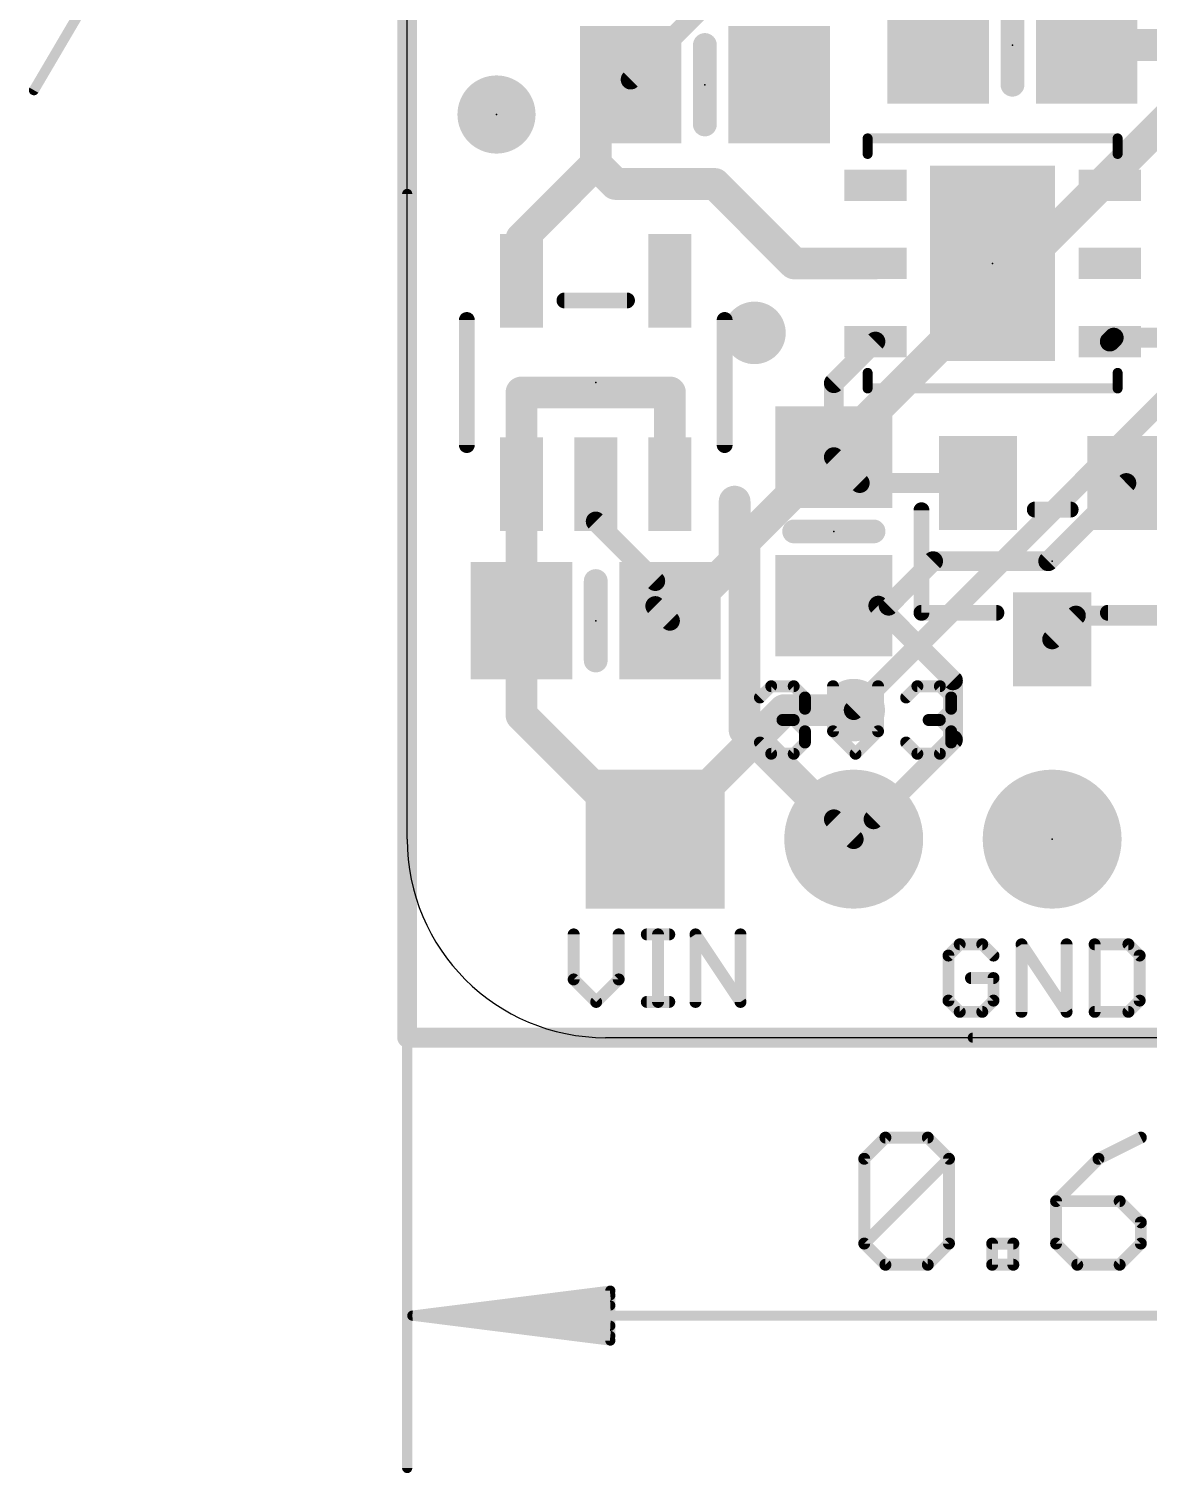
# Model space of a CAD drawing. Extents: x -4.8 to 21.8, y -5.6 to 26.6.
# Drawn here: x -4.84 to 9.48, y -5.57 to 12.91 of the extents above; entities that cross this region are included whole.
import ezdxf

# ---------------------------------------------------------------- set-up
doc = ezdxf.new("R2010")
doc.units = 0
for name, color, linetype in [('1', 12, 'CONTINUOUS'), ('16', 132, 'CONTINUOUS'), ('17', 110, 'CONTINUOUS'), ('18', 110, 'CONTINUOUS'), ('20', 53, 'CONTINUOUS'), ('21', 40, 'CONTINUOUS'), ('23', 40, 'CONTINUOUS'), ('47', 253, 'CONTINUOUS')]:
    doc.layers.add(name, color=color, linetype=linetype)

# ---------------------------------------------------------------- blocks, each defined once
blk = doc.blocks.new('RECT')
blk.add_solid([(-0.5, -0.5), (0.5, -0.5), (-0.5, 0.5), (0.5, 0.5)])
blk = doc.blocks.new('PIE')
at = {"const_width": 0.5}
blk.add_lwpolyline([(0, -0.25, 1), (0, 0.25, 1), (0, -0.25)], format="xyb", dxfattribs=at)
blk = doc.blocks.new('SQUAREP')
blk.add_solid([(-0.5, -0.5), (0.5, -0.5), (-0.5, 0.5), (0.5, 0.5)])
blk = doc.blocks.new('ROUNDP')
at = {"const_width": 0.5}
blk.add_lwpolyline([(0, -0.25, 1), (0, 0.25, 1), (0, -0.25)], format="xyb", dxfattribs=at)
blk = doc.blocks.new('ROUNDV')
at = {"const_width": 0.5}
blk.add_lwpolyline([(0, -0.25, 1), (0, 0.25, 1), (0, -0.25)], format="xyb", dxfattribs=at)

msp = doc.modelspace()

# ---------------------------------------------------------------- linework, layer by layer
at = {"layer": '1'}
for points, const_width in [([(0, 0), (0, 17.78)], 0.254), ([(5.207, 14.605), (2.86, 12.258)], 0.254), ([(8.697, 12.7), (8.697, 13.208)], 0.254), ([(8.697, 12.7), (9.983, 12.7)], 0.4064), ([(2.794, 12.126), (2.86, 12.192)], 0.4064), ([(2.86, 12.258), (2.86, 12.192)], 0.254), ([(2.413, 11.176), (2.413, 12.126)], 0.4064), ([(2.413, 12.126), (2.794, 12.126)], 0.4064), ([(1.463, 10.226), (2.413, 11.176)], 0.4064), ([(2.413, 11.176), (2.667, 10.922)], 0.4064), ([(2.667, 10.922), (3.937, 10.922)], 0.4064), ([(3.937, 10.922), (4.953, 9.906)], 0.4064), ([(1.463, 9.6821), (1.463, 10.226)], 0.4064), ([(4.953, 9.906), (5.993, 9.906)], 0.4064), ([(8.993, 8.906), (9.043, 8.956)], 0.254), ([(9.043, 8.956), (10.557, 8.956)], 0.254), ([(5.993, 8.906), (5.461, 8.374)], 0.254), ([(5.461, 8.374), (5.461, 7.427)], 0.254), ([(1.463, 7.0819), (1.463, 8.255)], 0.4064), ([(1.463, 8.255), (3.363, 8.255)], 0.4064), ([(3.363, 8.255), (3.363, 7.0819)], 0.4064), ([(5.461, 7.427), (5.792, 7.096)], 0.254), ([(1.463, 5.334), (1.463, 7.0819)], 0.4064), ([(2.413, 7.0819), (2.413, 6.604)], 0.254), ([(5.792, 7.096), (7.305, 7.096)], 0.254), ([(9.205, 7.096), (8.205, 6.096)], 0.254), ([(4.191, 6.096), (4.191, 6.858)], 0.4064), ([(2.413, 6.604), (3.175, 5.842)], 0.254), ([(3.429, 5.334), (4.191, 6.096)], 0.4064), ([(6.731, 6.096), (6.162, 5.527)], 0.254), ([(8.205, 6.096), (6.731, 6.096)], 0.254), ([(3.175, 5.842), (3.175, 5.522)], 0.254), ([(3.175, 5.522), (3.363, 5.334)], 0.254), ([(6.162, 5.527), (5.461, 5.527)], 0.254), ([(6.03, 5.527), (5.461, 5.527)], 0.254), ([(6.03, 5.527), (6.985, 4.572)], 0.254), ([(1.463, 5.334), (1.463, 4.125)], 0.4064), ([(3.363, 5.334), (3.429, 5.334)], 0.4064), ([(8.255, 5.096), (8.559, 5.4)], 0.254), ([(8.559, 5.4), (10.922, 5.4)], 0.254), ([(6.985, 4.572), (6.985, 3.81)], 0.254), ([(1.463, 4.125), (3.048, 2.54)], 0.4064), ([(4.826, 4.191), (3.175, 2.54)], 0.4064), ([(5.715, 4.191), (4.826, 4.191)], 0.4064), ([(6.985, 3.81), (5.969, 2.794)], 0.254), ([(5.969, 2.794), (5.461, 2.794)], 0.254), ([(5.461, 2.794), (5.715, 2.54)], 0.254), ([(3.048, 2.54), (3.175, 2.54)], 0.4064), ([(16.51, 0), (0, 0)], 0.254)]:
    msp.add_lwpolyline(points, dxfattribs=dict(at, const_width=const_width))
for points, const_width in [([(8.697, 12.8016, 1), (8.697, 12.5984)], 0.2032), ([(8.6335, 12.7, 1), (8.7605, 12.7)], 0.127), ([(2.9318, 12.1202, 1), (2.7882, 12.2638)], 0.2032), ([(2.9235, 12.258, 1), (2.7965, 12.258)], 0.127), ([(2.5146, 12.126, 1), (2.3114, 12.126)], 0.2032), ([(2.413, 12.2276, 1), (2.413, 12.0244)], 0.2032), ([(2.7222, 12.1978, 1), (2.8658, 12.0542)], 0.2032), ([(2.794, 12.0244, 1), (2.794, 12.2276)], 0.2032), ([(2.8151, 12.3029, 1), (2.9049, 12.2131)], 0.127), ([(2.7965, 12.192, 1), (2.9235, 12.192)], 0.127), ([(2.3114, 11.176, 1), (2.5146, 11.176)], 0.2032), ([(2.4848, 11.2478, 1), (2.3412, 11.1042)], 0.2032), ([(2.4848, 11.1042, 1), (2.3412, 11.2478)], 0.2032), ([(2.667, 11.0236, 1), (2.667, 10.8204)], 0.2032), ([(2.5952, 10.8502, 1), (2.7388, 10.9938)], 0.2032), ([(4.0088, 10.9938, 1), (3.8652, 10.8502)], 0.2032), ([(3.937, 10.8204, 1), (3.937, 11.0236)], 0.2032), ([(1.5646, 10.226, 1), (1.3614, 10.226)], 0.2032), ([(1.3912, 10.2978, 1), (1.5348, 10.1542)], 0.2032), ([(4.953, 10.0076, 1), (4.953, 9.8044)], 0.2032), ([(4.8812, 9.8342, 1), (5.0248, 9.9778)], 0.2032), ([(5.993, 9.8044, 1), (5.993, 10.0076)], 0.2032), ([(1.3614, 9.6821, 1), (1.5646, 9.6821)], 0.2032), ([(9.043, 9.0195, 1), (9.043, 8.8925)], 0.127), ([(9.0879, 8.9111, 1), (8.9981, 9.0009)], 0.127), ([(6.0379, 8.8611, 1), (5.9481, 8.9509)], 0.127), ([(8.9481, 8.9509, 1), (9.0379, 8.8611)], 0.127), ([(5.5245, 8.374, 1), (5.3975, 8.374)], 0.127), ([(1.5646, 8.255, 1), (1.3614, 8.255)], 0.2032), ([(1.463, 8.3566, 1), (1.463, 8.1534)], 0.2032), ([(3.4646, 8.255, 1), (3.2614, 8.255)], 0.2032), ([(3.363, 8.1534, 1), (3.363, 8.3566)], 0.2032), ([(5.4161, 8.4189, 1), (5.5059, 8.3291)], 0.127), ([(5.5059, 7.4719, 1), (5.4161, 7.3821)], 0.127), ([(5.3975, 7.427, 1), (5.5245, 7.427)], 0.127), ([(1.5646, 7.0819, 1), (1.3614, 7.0819)], 0.2032), ([(2.4765, 7.0819, 1), (2.3495, 7.0819)], 0.127), ([(5.792, 7.1595, 1), (5.792, 7.0325)], 0.127), ([(7.305, 7.0325, 1), (7.305, 7.1595)], 0.127), ([(9.2499, 7.0511, 1), (9.1601, 7.1409)], 0.127), ([(1.3614, 7.0819, 1), (1.5646, 7.0819)], 0.2032), ([(3.2614, 7.0819, 1), (3.4646, 7.0819)], 0.2032), ([(4.2926, 6.858, 1), (4.0894, 6.858)], 0.2032), ([(5.7471, 7.0511, 1), (5.8369, 7.1409)], 0.127), ([(2.4579, 6.6489, 1), (2.3681, 6.5591)], 0.127), ([(2.3495, 6.604, 1), (2.4765, 6.604)], 0.127), ([(4.2628, 6.0242, 1), (4.1192, 6.1678)], 0.2032), ([(4.0894, 6.096, 1), (4.2926, 6.096)], 0.2032), ([(6.731, 6.1595, 1), (6.731, 6.0325)], 0.127), ([(6.7759, 6.0511, 1), (6.6861, 6.1409)], 0.127), ([(8.1601, 6.1409, 1), (8.2499, 6.0511)], 0.127), ([(8.205, 6.0325, 1), (8.205, 6.1595)], 0.127), ([(3.2385, 5.842, 1), (3.1115, 5.842)], 0.127), ([(3.1301, 5.7971, 1), (3.2199, 5.8869)], 0.127), ([(3.2199, 5.5669, 1), (3.1301, 5.4771)], 0.127), ([(3.1115, 5.522, 1), (3.2385, 5.522)], 0.127), ([(5.461, 5.5905, 1), (5.461, 5.4635)], 0.127), ([(5.461, 5.5905, 1), (5.461, 5.4635)], 0.127), ([(6.0749, 5.5719, 1), (5.9851, 5.4821)], 0.127), ([(6.03, 5.4635, 1), (6.03, 5.5905)], 0.127), ([(6.1171, 5.5719, 1), (6.2069, 5.4821)], 0.127), ([(6.162, 5.4635, 1), (6.162, 5.5905)], 0.127), ([(1.5646, 5.334, 1), (1.3614, 5.334)], 0.2032), ([(1.3614, 5.334, 1), (1.5646, 5.334)], 0.2032), ([(3.363, 5.4356, 1), (3.363, 5.2324)], 0.2032), ([(3.3572, 5.4058, 1), (3.5008, 5.2622)], 0.2032), ([(3.3181, 5.2891, 1), (3.4079, 5.3789)], 0.127), ([(3.429, 5.2324, 1), (3.429, 5.4356)], 0.2032), ([(8.559, 5.4635, 1), (8.559, 5.3365)], 0.127), ([(8.6039, 5.3551, 1), (8.5141, 5.4449)], 0.127), ([(8.2101, 5.1409, 1), (8.2999, 5.0511)], 0.127), ([(7.0485, 4.572, 1), (6.9215, 4.572)], 0.127), ([(6.9401, 4.5271, 1), (7.0299, 4.6169)], 0.127), ([(1.5348, 4.1968, 1), (1.3912, 4.0532)], 0.2032), ([(4.826, 4.2926, 1), (4.826, 4.0894)], 0.2032), ([(4.8978, 4.1192, 1), (4.7542, 4.2628)], 0.2032), ([(5.715, 4.0894, 1), (5.715, 4.2926)], 0.2032), ([(1.3614, 4.125, 1), (1.5646, 4.125)], 0.2032), ([(7.0299, 3.7651, 1), (6.9401, 3.8549)], 0.127), ([(6.9215, 3.81, 1), (7.0485, 3.81)], 0.127), ([(5.461, 2.8575, 1), (5.461, 2.7305)], 0.127), ([(5.5059, 2.8389, 1), (5.4161, 2.7491)], 0.127), ([(5.9241, 2.8389, 1), (6.0139, 2.7491)], 0.127), ([(5.969, 2.7305, 1), (5.969, 2.8575)], 0.127), ([(3.048, 2.6416, 1), (3.048, 2.4384)], 0.2032), ([(2.9762, 2.4682, 1), (3.1198, 2.6118)], 0.2032), ([(3.1032, 2.6118, 1), (3.2468, 2.4682)], 0.2032), ([(3.175, 2.4384, 1), (3.175, 2.6416)], 0.2032), ([(5.6701, 2.4951, 1), (5.7599, 2.5849)], 0.127), ([(0, 0.0635, 1), (0, -0.0635)], 0.127), ([(-0.0635, 0, 1), (0.0635, 0)], 0.127)]:
    msp.add_lwpolyline(points, format="xyb", dxfattribs=dict(at, const_width=const_width))
at = {"layer": '16'}
for points, const_width in [([(0, 0), (0, 17.78)], 0.254), ([(10.414, 12.446), (4.318, 6.35)], 0.4064), ([(10.922, 9.398), (5.715, 4.191)], 0.254), ([(4.318, 6.35), (4.318, 3.937)], 0.4064), ([(4.318, 3.937), (5.715, 2.54)], 0.4064), ([(16.51, 0), (0, 0)], 0.254)]:
    msp.add_lwpolyline(points, dxfattribs=dict(at, const_width=const_width))
for points, const_width in [([(4.4196, 6.35, 1), (4.2164, 6.35)], 0.2032), ([(4.2462, 6.4218, 1), (4.3898, 6.2782)], 0.2032), ([(5.6701, 4.2359, 1), (5.7599, 4.1461)], 0.127), ([(4.3898, 4.0088, 1), (4.2462, 3.8652)], 0.2032), ([(4.2164, 3.937, 1), (4.4196, 3.937)], 0.2032), ([(5.6432, 2.4682, 1), (5.7868, 2.6118)], 0.2032), ([(0, 0.0635, 1), (0, -0.0635)], 0.127), ([(-0.0635, 0, 1), (0.0635, 0)], 0.127)]:
    msp.add_lwpolyline(points, format="xyb", dxfattribs=dict(at, const_width=const_width))
at = {"layer": '20'}
for p, q in [((0, 2.54), (0, 15.24)), ((13.97, 0), (2.54, 0))]:
    msp.add_line(p, q, dxfattribs=at)
msp.add_arc((2.54, 2.54), 2.54, 180, 270, dxfattribs=at)
at = {"layer": '21'}
for points, const_width in [([(7.747, 12.192), (7.747, 13.208)], 0.3048), ([(3.81, 12.7), (3.81, 11.684)], 0.3048), ([(5.893, 11.306), (5.893, 11.506)], 0.127), ([(5.893, 11.506), (9.093, 11.506)], 0.127), ([(9.093, 11.506), (9.093, 11.306)], 0.127), ([(2.013, 9.432), (2.813, 9.432)], 0.2032), ([(0.763, 9.182), (0.763, 7.582)], 0.2032), ([(4.063, 9.182), (4.063, 7.582)], 0.2032), ([(5.893, 8.506), (5.893, 8.306)], 0.127), ([(9.093, 8.306), (9.093, 8.506)], 0.127), ([(5.893, 8.306), (9.093, 8.306)], 0.127), ([(6.5826, 5.4356), (6.5826, 6.7484)], 0.2032), ([(8.0326, 6.7564), (8.4914, 6.7564)], 0.2032), ([(5.969, 6.477), (4.953, 6.477)], 0.3048), ([(2.413, 5.842), (2.413, 4.826)], 0.3048), ([(7.5414, 5.4356), (6.5826, 5.4356)], 0.2032), ([(9.9274, 5.4356), (8.9686, 5.4356)], 0.2032), ([(4.5149, 4.3525), (4.659, 4.4965)], 0.1524), ([(4.659, 4.4965), (4.9471, 4.4965)], 0.1524), ([(4.9471, 4.4965), (5.0911, 4.3525)], 0.1524), ([(5.4504, 4.4965), (5.4504, 3.9203)], 0.1524), ([(6.0267, 3.9203), (6.0267, 4.4965)], 0.1524), ([(6.386, 4.3525), (6.53, 4.4965)], 0.1524), ([(6.53, 4.4965), (6.8181, 4.4965)], 0.1524), ([(6.8181, 4.4965), (6.9622, 4.3525)], 0.1524), ([(5.0911, 4.2084), (4.9471, 4.0644)], 0.1524), ([(5.0911, 4.3525), (5.0911, 4.2084)], 0.1524), ([(6.9622, 4.2084), (6.8181, 4.0644)], 0.1524), ([(6.9622, 4.3525), (6.9622, 4.2084)], 0.1524), ([(4.9471, 4.0644), (4.803, 4.0644)], 0.1524), ([(4.9471, 4.0644), (5.0911, 3.9203)], 0.1524), ([(6.8181, 4.0644), (6.6741, 4.0644)], 0.1524), ([(6.8181, 4.0644), (6.9622, 3.9203)], 0.1524), ([(5.0911, 3.9203), (5.0911, 3.7763)], 0.1524), ([(5.4504, 3.9203), (5.7386, 3.6322)], 0.1524), ([(5.7386, 3.6322), (6.0267, 3.9203)], 0.1524), ([(6.9622, 3.9203), (6.9622, 3.7763)], 0.1524), ([(4.659, 3.6322), (4.5149, 3.7763)], 0.1524), ([(4.9471, 3.6322), (4.659, 3.6322)], 0.1524), ([(5.0911, 3.7763), (4.9471, 3.6322)], 0.1524), ([(6.53, 3.6322), (6.386, 3.7763)], 0.1524), ([(6.8181, 3.6322), (6.53, 3.6322)], 0.1524), ([(6.9622, 3.7763), (6.8181, 3.6322)], 0.1524), ([(2.1308, 1.3215), (2.1308, 0.7453)], 0.1524), ([(2.7071, 0.7453), (2.7071, 1.3215)], 0.1524), ([(3.0664, 1.3215), (3.3545, 1.3215)], 0.1524), ([(3.2104, 0.4572), (3.2104, 1.3215)], 0.1524), ([(3.69, 0.4572), (3.69, 1.3215)], 0.1524), ([(3.69, 1.3215), (4.2663, 0.4572)], 0.1524), ([(4.2663, 0.4572), (4.2663, 1.3215)], 0.1524), ([(7.072, 1.1945), (6.9279, 1.0505)], 0.1524), ([(6.9279, 1.0505), (6.9279, 0.4743)], 0.1524), ([(7.3601, 1.1945), (7.072, 1.1945)], 0.1524), ([(7.5041, 1.0505), (7.3601, 1.1945)], 0.1524), ([(7.8634, 0.3302), (7.8634, 1.1945)], 0.1524), ([(7.8634, 1.1945), (8.4397, 0.3302)], 0.1524), ([(8.4397, 0.3302), (8.4397, 1.1945)], 0.1524), ([(8.799, 1.1945), (8.799, 0.3302)], 0.1524), ([(9.2311, 1.1945), (8.799, 1.1945)], 0.1524), ([(9.3752, 1.0505), (9.2311, 1.1945)], 0.1524), ([(9.3752, 0.4743), (9.3752, 1.0505)], 0.1524), ([(2.1308, 0.7453), (2.419, 0.4572)], 0.1524), ([(2.419, 0.4572), (2.7071, 0.7453)], 0.1524), ([(7.5041, 0.7624), (7.216, 0.7624)], 0.1524), ([(7.5041, 0.4743), (7.5041, 0.7624)], 0.1524), ([(3.0664, 0.4572), (3.3545, 0.4572)], 0.1524), ([(6.9279, 0.4743), (7.072, 0.3302)], 0.1524), ([(7.072, 0.3302), (7.3601, 0.3302)], 0.1524), ([(7.3601, 0.3302), (7.5041, 0.4743)], 0.1524), ([(8.799, 0.3302), (9.2311, 0.3302)], 0.1524), ([(9.2311, 0.3302), (9.3752, 0.4743)], 0.1524)]:
    msp.add_lwpolyline(points, dxfattribs=dict(at, const_width=const_width))
for points, const_width in [([(3.8862, 12.7, 1), (3.7338, 12.7)], 0.1524), ([(7.6708, 12.192, 1), (7.8232, 12.192)], 0.1524), ([(3.7338, 11.684, 1), (3.8862, 11.684)], 0.1524), ([(5.893, 11.5378, 1), (5.893, 11.4742)], 0.0635), ([(5.9248, 11.506, 1), (5.8613, 11.506)], 0.0635), ([(9.1248, 11.506, 1), (9.0612, 11.506)], 0.0635), ([(9.093, 11.4742, 1), (9.093, 11.5378)], 0.0635), ([(5.8613, 11.306, 1), (5.9248, 11.306)], 0.0635), ([(9.0612, 11.306, 1), (9.1248, 11.306)], 0.0635), ([(2.013, 9.4828, 1), (2.013, 9.3812)], 0.1016), ([(2.813, 9.3812, 1), (2.813, 9.4828)], 0.1016), ([(0.8138, 9.182, 1), (0.7122, 9.182)], 0.1016), ([(4.1138, 9.182, 1), (4.0122, 9.182)], 0.1016), ([(5.9248, 8.506, 1), (5.8613, 8.506)], 0.0635), ([(9.1248, 8.506, 1), (9.0612, 8.506)], 0.0635), ([(5.893, 8.3378, 1), (5.893, 8.2743)], 0.0635), ([(5.8613, 8.306, 1), (5.9248, 8.306)], 0.0635), ([(9.0612, 8.306, 1), (9.1248, 8.306)], 0.0635), ([(9.093, 8.2743, 1), (9.093, 8.3378)], 0.0635), ([(0.7122, 7.582, 1), (0.8138, 7.582)], 0.1016), ([(4.0122, 7.582, 1), (4.1138, 7.582)], 0.1016), ([(6.6334, 6.7484, 1), (6.5318, 6.7484)], 0.1016), ([(8.0326, 6.8072, 1), (8.0326, 6.7056)], 0.1016), ([(8.4914, 6.7056, 1), (8.4914, 6.8072)], 0.1016), ([(4.953, 6.5532, 1), (4.953, 6.4008)], 0.1524), ([(5.969, 6.4008, 1), (5.969, 6.5532)], 0.1524), ([(2.4892, 5.842, 1), (2.3368, 5.842)], 0.1524), ([(6.5826, 5.4864, 1), (6.5826, 5.3848)], 0.1016), ([(6.5318, 5.4356, 1), (6.6334, 5.4356)], 0.1016), ([(7.5414, 5.3848, 1), (7.5414, 5.4864)], 0.1016), ([(8.9686, 5.4864, 1), (8.9686, 5.3848)], 0.1016), ([(2.3368, 4.826, 1), (2.4892, 4.826)], 0.1524), ([(4.659, 4.5346, 1), (4.659, 4.4584)], 0.0762), ([(4.6859, 4.4696, 1), (4.632, 4.5235)], 0.0762), ([(4.974, 4.5235, 1), (4.9201, 4.4696)], 0.0762), ([(4.9471, 4.4584, 1), (4.9471, 4.5346)], 0.0762), ([(5.4885, 4.4965, 1), (5.4123, 4.4965)], 0.0762), ([(6.0648, 4.4965, 1), (5.9886, 4.4965)], 0.0762), ([(6.53, 4.5346, 1), (6.53, 4.4584)], 0.0762), ([(6.557, 4.4696, 1), (6.5031, 4.5235)], 0.0762), ([(6.8451, 4.5235, 1), (6.7912, 4.4696)], 0.0762), ([(6.8181, 4.4584, 1), (6.8181, 4.5346)], 0.0762), ([(4.488, 4.3794, 1), (4.5419, 4.3255)], 0.0762), ([(5.1292, 4.3525, 1), (5.053, 4.3525)], 0.0762), ([(5.0642, 4.3255, 1), (5.1181, 4.3794)], 0.0762), ([(5.1181, 4.1815, 1), (5.0642, 4.2354)], 0.0762), ([(6.359, 4.3794, 1), (6.4129, 4.3255)], 0.0762), ([(7.0003, 4.3525, 1), (6.9241, 4.3525)], 0.0762), ([(6.9352, 4.3255, 1), (6.9891, 4.3794)], 0.0762), ([(6.9891, 4.1815, 1), (6.9352, 4.2354)], 0.0762), ([(4.803, 4.1025, 1), (4.803, 4.0263)], 0.0762), ([(4.974, 4.0913, 1), (4.9201, 4.0374)], 0.0762), ([(4.9201, 4.0913, 1), (4.974, 4.0374)], 0.0762), ([(4.9471, 4.0263, 1), (4.9471, 4.1025)], 0.0762), ([(5.053, 4.2084, 1), (5.1292, 4.2084)], 0.0762), ([(6.6741, 4.1025, 1), (6.6741, 4.0263)], 0.0762), ([(6.8451, 4.0913, 1), (6.7912, 4.0374)], 0.0762), ([(6.7912, 4.0913, 1), (6.8451, 4.0374)], 0.0762), ([(6.8181, 4.0263, 1), (6.8181, 4.1025)], 0.0762), ([(6.9241, 4.2084, 1), (7.0003, 4.2084)], 0.0762), ([(5.1292, 3.9203, 1), (5.053, 3.9203)], 0.0762), ([(5.0642, 3.8934, 1), (5.1181, 3.9473)], 0.0762), ([(5.4774, 3.9473, 1), (5.4235, 3.8934)], 0.0762), ([(5.4123, 3.9203, 1), (5.4885, 3.9203)], 0.0762), ([(5.9886, 3.9203, 1), (6.0648, 3.9203)], 0.0762), ([(6.0536, 3.8934, 1), (5.9997, 3.9473)], 0.0762), ([(7.0003, 3.9203, 1), (6.9241, 3.9203)], 0.0762), ([(6.9352, 3.8934, 1), (6.9891, 3.9473)], 0.0762), ([(4.5419, 3.8032, 1), (4.488, 3.7493)], 0.0762), ([(4.659, 3.6703, 1), (4.659, 3.5941)], 0.0762), ([(4.632, 3.6053, 1), (4.6859, 3.6591)], 0.0762), ([(4.9201, 3.6591, 1), (4.974, 3.6053)], 0.0762), ([(4.9471, 3.5941, 1), (4.9471, 3.6703)], 0.0762), ([(5.053, 3.7763, 1), (5.1292, 3.7763)], 0.0762), ([(5.1181, 3.7493, 1), (5.0642, 3.8032)], 0.0762), ([(5.7116, 3.6591, 1), (5.7655, 3.6053)], 0.0762), ([(5.7116, 3.6053, 1), (5.7655, 3.6591)], 0.0762), ([(6.4129, 3.8032, 1), (6.359, 3.7493)], 0.0762), ([(6.53, 3.6703, 1), (6.53, 3.5941)], 0.0762), ([(6.5031, 3.6053, 1), (6.557, 3.6591)], 0.0762), ([(6.7912, 3.6591, 1), (6.8451, 3.6053)], 0.0762), ([(6.8181, 3.5941, 1), (6.8181, 3.6703)], 0.0762), ([(6.9241, 3.7763, 1), (7.0003, 3.7763)], 0.0762), ([(6.9891, 3.7493, 1), (6.9352, 3.8032)], 0.0762), ([(2.1689, 1.3215, 1), (2.0927, 1.3215)], 0.0762), ([(2.7452, 1.3215, 1), (2.669, 1.3215)], 0.0762), ([(3.0664, 1.3596, 1), (3.0664, 1.2834)], 0.0762), ([(3.2485, 1.3215, 1), (3.1723, 1.3215)], 0.0762), ([(3.3545, 1.2834, 1), (3.3545, 1.3596)], 0.0762), ([(3.7217, 1.3427, 1), (3.6583, 1.3004)], 0.0762), ([(3.7281, 1.3215, 1), (3.6519, 1.3215)], 0.0762), ([(4.3044, 1.3215, 1), (4.2282, 1.3215)], 0.0762), ([(6.966, 1.0505, 1), (6.8898, 1.0505)], 0.0762), ([(6.901, 1.0774, 1), (6.9549, 1.0235)], 0.0762), ([(7.072, 1.2326, 1), (7.072, 1.1564)], 0.0762), ([(7.0989, 1.1676, 1), (7.045, 1.2215)], 0.0762), ([(7.387, 1.2215, 1), (7.3331, 1.1676)], 0.0762), ([(7.3601, 1.1564, 1), (7.3601, 1.2326)], 0.0762), ([(7.4772, 1.0235, 1), (7.5311, 1.0774)], 0.0762), ([(7.8951, 1.2157, 1), (7.8317, 1.1734)], 0.0762), ([(7.9015, 1.1945, 1), (7.8253, 1.1945)], 0.0762), ([(8.4778, 1.1945, 1), (8.4016, 1.1945)], 0.0762), ([(8.8371, 1.1945, 1), (8.7609, 1.1945)], 0.0762), ([(8.799, 1.2326, 1), (8.799, 1.1564)], 0.0762), ([(9.2581, 1.2215, 1), (9.2042, 1.1676)], 0.0762), ([(9.2311, 1.1564, 1), (9.2311, 1.2326)], 0.0762), ([(9.4133, 1.0505, 1), (9.3371, 1.0505)], 0.0762), ([(9.3482, 1.0235, 1), (9.4021, 1.0774)], 0.0762), ([(2.1578, 0.7723, 1), (2.1039, 0.7184)], 0.0762), ([(2.0927, 0.7453, 1), (2.1689, 0.7453)], 0.0762), ([(2.669, 0.7453, 1), (2.7452, 0.7453)], 0.0762), ([(2.734, 0.7184, 1), (2.6801, 0.7723)], 0.0762), ([(7.216, 0.8005, 1), (7.216, 0.7243)], 0.0762), ([(7.5422, 0.7624, 1), (7.466, 0.7624)], 0.0762), ([(7.5041, 0.7243, 1), (7.5041, 0.8005)], 0.0762), ([(2.392, 0.4841, 1), (2.4459, 0.4303)], 0.0762), ([(2.392, 0.4303, 1), (2.4459, 0.4841)], 0.0762), ([(3.0664, 0.4953, 1), (3.0664, 0.4191)], 0.0762), ([(3.1723, 0.4572, 1), (3.2485, 0.4572)], 0.0762), ([(3.3545, 0.4191, 1), (3.3545, 0.4953)], 0.0762), ([(3.6519, 0.4572, 1), (3.7281, 0.4572)], 0.0762), ([(4.2282, 0.4572, 1), (4.3044, 0.4572)], 0.0762), ([(4.2346, 0.4361, 1), (4.298, 0.4783)], 0.0762), ([(6.9549, 0.5012, 1), (6.901, 0.4473)], 0.0762), ([(6.8898, 0.4743, 1), (6.966, 0.4743)], 0.0762), ([(7.072, 0.3683, 1), (7.072, 0.2921)], 0.0762), ([(7.045, 0.3033, 1), (7.0989, 0.3571)], 0.0762), ([(7.3331, 0.3571, 1), (7.387, 0.3033)], 0.0762), ([(7.3601, 0.2921, 1), (7.3601, 0.3683)], 0.0762), ([(7.466, 0.4743, 1), (7.5422, 0.4743)], 0.0762), ([(7.5311, 0.4473, 1), (7.4772, 0.5012)], 0.0762), ([(8.408, 0.3091, 1), (8.4714, 0.3513)], 0.0762), ([(8.799, 0.3683, 1), (8.799, 0.2921)], 0.0762), ([(9.2042, 0.3571, 1), (9.2581, 0.3033)], 0.0762), ([(9.2311, 0.2921, 1), (9.2311, 0.3683)], 0.0762), ([(9.3371, 0.4743, 1), (9.4133, 0.4743)], 0.0762), ([(9.4021, 0.4473, 1), (9.3482, 0.5012)], 0.0762), ([(7.8253, 0.3302, 1), (7.9015, 0.3302)], 0.0762), ([(8.4016, 0.3302, 1), (8.4778, 0.3302)], 0.0762), ([(8.7609, 0.3302, 1), (8.8371, 0.3302)], 0.0762)]:
    msp.add_lwpolyline(points, format="xyb", dxfattribs=dict(at, const_width=const_width))
at = {"layer": '23'}
for p in [(7.747, 12.7), (3.81, 12.192), (1.143, 11.811), (7.493, 9.906), (2.413, 8.382), (5.461, 6.477), (8.255, 6.096), (2.413, 5.334), (8.255, 2.54)]:
    msp.add_point(p, dxfattribs=at)
at = {"layer": '47'}
for points, const_width in [([(-2.174, 16.548), (-4.7775, 12.122)], 0.13), ([(0, 10.795), (0, -5.506)], 0.13), ([(7.239, 0), (21.762, 0)], 0.13), ([(5.8498, -1.5495), (6.121, -1.2783)], 0.1524), ([(6.121, -1.2783), (6.6633, -1.2783)], 0.1524), ([(6.6633, -1.2783), (6.9345, -1.5495)], 0.1524), ([(9.3902, -1.2783), (8.8479, -1.5495)], 0.1524), ([(5.8498, -2.6341), (5.8498, -1.5495)], 0.1524), ([(5.8498, -2.6341), (6.9345, -1.5495)], 0.1524), ([(6.9345, -1.5495), (6.9345, -2.6341)], 0.1524), ([(8.8479, -1.5495), (8.3055, -2.0918)], 0.1524), ([(8.3055, -2.0918), (8.3055, -2.6341)], 0.1524), ([(9.119, -2.0918), (8.3055, -2.0918)], 0.1524), ([(9.3902, -2.363), (9.119, -2.0918)], 0.1524), ([(9.3902, -2.6341), (9.3902, -2.363)], 0.1524), ([(6.121, -2.9053), (5.8498, -2.6341)], 0.1524), ([(6.9345, -2.6341), (6.6633, -2.9053)], 0.1524), ([(7.487, -2.9053), (7.487, -2.6341)], 0.1524), ([(7.487, -2.6341), (7.7581, -2.6341)], 0.1524), ([(7.7581, -2.6341), (7.7581, -2.9053)], 0.1524), ([(8.3055, -2.6341), (8.5767, -2.9053)], 0.1524), ([(9.119, -2.9053), (9.3902, -2.6341)], 0.1524), ([(6.6633, -2.9053), (6.121, -2.9053)], 0.1524), ([(7.7581, -2.9053), (7.487, -2.9053)], 0.1524), ([(8.5767, -2.9053), (9.119, -2.9053)], 0.1524), ([(0.065, -3.556), (2.6, -3.2368)], 0.13), ([(0.065, -3.556), (2.6, -3.296)], 0.13), ([(2.6, -3.2368), (2.6, -3.8752)], 0.13), ([(0.065, -3.556), (2.6, -3.426)], 0.13), ([(0.065, -3.556), (16.445, -3.556)], 0.13), ([(2.6, -3.8752), (0.065, -3.556)], 0.13), ([(2.6, -3.686), (0.065, -3.556)], 0.13), ([(2.6, -3.816), (0.065, -3.556)], 0.13)]:
    msp.add_lwpolyline(points, dxfattribs=dict(at, const_width=const_width))
for points, const_width in [([(-4.8056, 12.1384, 1), (-4.7495, 12.1055)], 0.065), ([(0.0325, 10.795, 1), (-0.0325, 10.795)], 0.065), ([(7.239, 0.0325, 1), (7.239, -0.0325)], 0.065), ([(6.121, -1.2402, 1), (6.121, -1.3164)], 0.0762), ([(6.1479, -1.3053, 1), (6.094, -1.2514)], 0.0762), ([(6.6902, -1.2514, 1), (6.6364, -1.3053)], 0.0762), ([(6.6633, -1.3164, 1), (6.6633, -1.2402)], 0.0762), ([(9.4072, -1.3124, 1), (9.3732, -1.2442)], 0.0762), ([(5.8879, -1.5495, 1), (5.8117, -1.5495)], 0.0762), ([(6.9726, -1.5495, 1), (6.8964, -1.5495)], 0.0762), ([(6.9614, -1.5764, 1), (6.9075, -1.5225)], 0.0762), ([(8.8308, -1.5154, 1), (8.8649, -1.5836)], 0.0762), ([(8.8748, -1.5764, 1), (8.8209, -1.5225)], 0.0762), ([(5.8229, -1.5225, 1), (5.8768, -1.5764)], 0.0762), ([(6.9075, -1.5764, 1), (6.9614, -1.5225)], 0.0762), ([(8.3436, -2.0918, 1), (8.2674, -2.0918)], 0.0762), ([(8.3055, -2.0537, 1), (8.3055, -2.1299)], 0.0762), ([(8.2786, -2.0649, 1), (8.3325, -2.1187)], 0.0762), ([(9.146, -2.0649, 1), (9.0921, -2.1187)], 0.0762), ([(9.119, -2.1299, 1), (9.119, -2.0537)], 0.0762), ([(9.4283, -2.363, 1), (9.3521, -2.363)], 0.0762), ([(9.3633, -2.3899, 1), (9.4171, -2.336)], 0.0762), ([(5.8768, -2.6072, 1), (5.8229, -2.6611)], 0.0762), ([(5.8229, -2.6072, 1), (5.8768, -2.6611)], 0.0762), ([(6.9614, -2.6611, 1), (6.9075, -2.6072)], 0.0762), ([(7.5251, -2.6341, 1), (7.4489, -2.6341)], 0.0762), ([(7.487, -2.596, 1), (7.487, -2.6722)], 0.0762), ([(7.7962, -2.6341, 1), (7.72, -2.6341)], 0.0762), ([(7.7581, -2.6722, 1), (7.7581, -2.596)], 0.0762), ([(8.3325, -2.6072, 1), (8.2786, -2.6611)], 0.0762), ([(9.4171, -2.6611, 1), (9.3633, -2.6072)], 0.0762), ([(5.8117, -2.6341, 1), (5.8879, -2.6341)], 0.0762), ([(6.8964, -2.6341, 1), (6.9726, -2.6341)], 0.0762), ([(8.2674, -2.6341, 1), (8.3436, -2.6341)], 0.0762), ([(9.3521, -2.6341, 1), (9.4283, -2.6341)], 0.0762), ([(6.121, -2.8672, 1), (6.121, -2.9434)], 0.0762), ([(6.094, -2.9322, 1), (6.1479, -2.8784)], 0.0762), ([(6.6364, -2.8784, 1), (6.6902, -2.9322)], 0.0762), ([(6.6633, -2.9434, 1), (6.6633, -2.8672)], 0.0762), ([(7.487, -2.8672, 1), (7.487, -2.9434)], 0.0762), ([(7.4489, -2.9053, 1), (7.5251, -2.9053)], 0.0762), ([(7.72, -2.9053, 1), (7.7962, -2.9053)], 0.0762), ([(7.7581, -2.9434, 1), (7.7581, -2.8672)], 0.0762), ([(8.5767, -2.8672, 1), (8.5767, -2.9434)], 0.0762), ([(8.5498, -2.9322, 1), (8.6036, -2.8784)], 0.0762), ([(9.0921, -2.8784, 1), (9.146, -2.9322)], 0.0762), ([(9.119, -2.9434, 1), (9.119, -2.8672)], 0.0762), ([(2.6325, -3.2368, 1), (2.5675, -3.2368)], 0.065), ([(2.6041, -3.269, 1), (2.5959, -3.2045)], 0.065), ([(2.6033, -3.3283, 1), (2.5967, -3.2637)], 0.065), ([(0.065, -3.5235, 1), (0.065, -3.5885)], 0.065), ([(0.0691, -3.5238, 1), (0.0609, -3.5882)], 0.065), ([(0.0633, -3.5235, 1), (0.0667, -3.5885)], 0.065), ([(0.0667, -3.5235, 1), (0.0633, -3.5885)], 0.065), ([(0.0683, -3.5237, 1), (0.0617, -3.5883)], 0.065), ([(0.0617, -3.5237, 1), (0.0683, -3.5883)], 0.065), ([(0.0609, -3.5238, 1), (0.0691, -3.5882)], 0.065), ([(2.6017, -3.4585, 1), (2.5983, -3.3935)], 0.065), ([(2.5983, -3.7185, 1), (2.6017, -3.6535)], 0.065), ([(2.5675, -3.8752, 1), (2.6325, -3.8752)], 0.065), ([(2.5959, -3.9075, 1), (2.6041, -3.843)], 0.065), ([(2.5967, -3.8483, 1), (2.6033, -3.7837)], 0.065), ([(-0.0325, -5.506, 1), (0.0325, -5.506)], 0.065)]:
    msp.add_lwpolyline(points, format="xyb", dxfattribs=dict(at, const_width=const_width))

# ---------------------------------------------------------------- block references
at = {"layer": '1'}
for p, xscale, yscale, rotation in [((6.797, 12.7), 1.3, 1.5, 180), ((8.697, 12.7), 1.3, 1.5, 180), ((5.993, 10.906), 0.4, 0.8, 90), ((8.993, 10.906), 0.4, 0.8, 270), ((5.993, 9.906), 0.4, 0.8, 90), ((8.993, 9.906), 0.4, 0.8, 270), ((5.993, 8.906), 0.4, 0.8, 90), ((8.993, 8.906), 0.4, 0.8, 270), ((5.461, 7.427), 1.3, 1.5, 270), ((5.461, 5.527), 1.3, 1.5, 270)]:
    msp.add_blockref('RECT', p, dxfattribs=dict(at, xscale=xscale, yscale=yscale, rotation=rotation))
for p, xscale, yscale in [((2.86, 12.192), 1.3, 1.5), ((4.76, 12.192), 1.3, 1.5), ((7.493, 9.906), 1.6, 2.5), ((1.463, 9.6821), 0.55, 1.2), ((3.363, 9.6821), 0.55, 1.2), ((1.463, 7.0819), 0.55, 1.2), ((2.413, 7.0819), 0.55, 1.2), ((3.363, 7.0819), 0.55, 1.2), ((1.463, 5.334), 1.3, 1.5), ((3.363, 5.334), 1.3, 1.5)]:
    msp.add_blockref('RECT', p, dxfattribs=dict(at, xscale=xscale, yscale=yscale))
msp.add_blockref('PIE', (1.143, 11.811), dxfattribs=at)
at = {"layer": '1', "yscale": 1.2, "rotation": 180}
for p in [(7.305, 7.096), (9.205, 7.096), (8.255, 5.096)]:
    msp.add_blockref('RECT', p, dxfattribs=at)
at = {"layer": '17', "xscale": 1.778, "yscale": 1.778, "rotation": 90}
for name, p in [('SQUAREP', (3.175, 2.54)), ('SQUAREP', (3.175, 2.54)), ('ROUNDP', (5.715, 2.54)), ('ROUNDP', (5.715, 2.54)), ('ROUNDP', (8.255, 2.54)), ('ROUNDP', (8.255, 2.54))]:
    msp.add_blockref(name, p, dxfattribs=at)
at = {"layer": '18', "xscale": 0.8001, "yscale": 0.8001}
for p in [(4.445, 9.017), (4.445, 9.017), (5.715, 4.191), (5.715, 4.191)]:
    msp.add_blockref('ROUNDV', p, dxfattribs=at)

doc.saveas('drawing.dxf')
